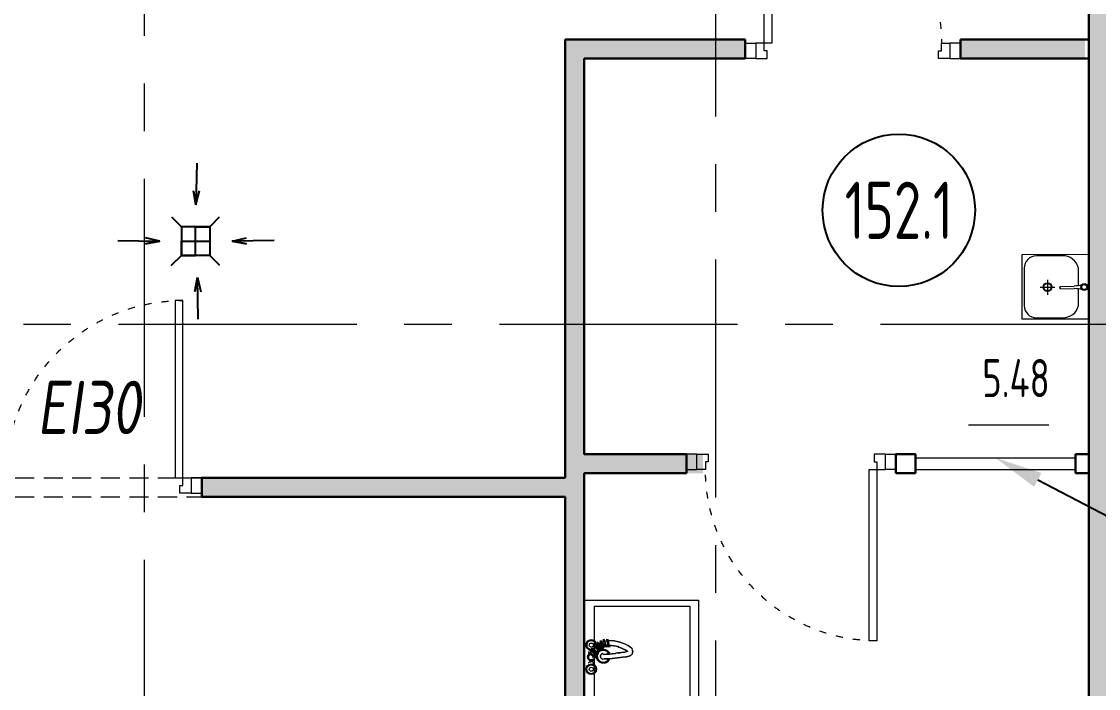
# Model space of a CAD drawing. Header units: millimetres. Extents: x -8689834 to 9419935, y 0 to 233063.
# Drawn here: x -206877 to -201223, y 113688 to 117188 of the extents above; entities that cross this region are included whole.
import ezdxf
from ezdxf import colors
from ezdxf.entities.mleader import LeaderData, LeaderLine
from ezdxf.enums import TextEntityAlignment as Align
from ezdxf.math import Vec2, Vec3

# ---------------------------------------------------------------- set-up
doc = ezdxf.new("R2010")
doc.units = ezdxf.units.MM
doc.header["$MEASUREMENT"] = 0
for name, pattern in [('ACAD_ISO03W100', [30, 12, -18]), ('ADSK_Штриховая_ш2 п1', [3, 2, -1]), ('CENTER', [2, 1.25, -0.25, 0.25, -0.25])]:
    doc.linetypes.add(name, pattern=pattern)
doc.layers.get('0').update_dxf_attribs({"color": 250, "lineweight": 9})
for name, color, linetype, lineweight in [('АР_Выноски АПР', 7, 'Continuous', 5), ('АР_Двери', 175, 'Continuous', 18), ('АР_Маркер экспликации', 239, 'Continuous', 13), ('АР_Номер помещения', 1, 'Continuous', 25), ('АР_Оси', 195, 'Continuous', 9), ('АР_Отметки', 250, 'Continuous', 15), ('АР_Перегородки газоблок', 165, 'Continuous', 30), ('АР_Перегородки газоблок_Штрих', 165, 'Continuous', 5), ('АР_Помещения_площадь', 19, 'Continuous', 9), ('АР_тонкая линия', 250, 'Continuous', 0), ('Оборудование пищеблок', 250, 'Continuous', 5), ('ТХ_пищеблок', 30, 'Continuous', 20)]:
    doc.layers.add(name, color=color, linetype=linetype, lineweight=lineweight)
doc.layers.add('АР_ПБ_Двери', color=7, linetype='Continuous', lineweight=15, true_color=0xdb0000)
doc.layers.add('ТХ_ВК_трапы', color=5, linetype='Continuous')
doc.styles.add('ISOCPEUR', font='isocpeur.ttf', dxfattribs={"width": 0.7})
doc.styles.get("Standard").update_dxf_attribs({"font": 'isocpeur.ttf', "width": 0.7})
doc.styles.add('Архитект', font='isocpeur.ttf', dxfattribs={"width": 0.8, "oblique": 8})

# ---------------------------------------------------------------- blocks, each defined once
blk = doc.blocks.new('*U12')
blk.add_lwpolyline([(100, 80), (100, 1010), (140, 1010), (140, 80)], close=True)
for points in [[(0, 0), (0, 80), (55, 80), (55, 0), (0, 0)], [(55, 80), (55, 0), (115, 0), (115, 40), (100, 40), (100, 80), (55, 80)], [(1075, 80), (1075, 0), (1015, 0), (1015, 40), (1030, 40), (1030, 80), (1075, 80)], [(1130, 0), (1130, 80), (1075, 80), (1075, 0), (1130, 0)]]:
    blk.add_lwpolyline(points)
at = {"linetype": 'ACAD_ISO03W100', "ltscale": 3}
blk.add_arc((100, 80), 930, 0, 90, dxfattribs=at)
blk = doc.blocks.new('*U279')
at = {"layer": 'АР_Номер помещения', "color": 7}
blk.add_circle((-3462.7, -1967.1), 400, dxfattribs=at)
at = {"layer": 'АР_Помещения_площадь', "color": 7}
blk.add_line((-2675.5, -3094.3), (-3097.8, -3094.3), dxfattribs=at)
at = {"color": 7, "style": 'ISOCPEUR', "width": 0.7, "flags": 1}
blk.add_attdef('КАТЕГОРИЯ', (-499.2, -2092.2), '', height=250, dxfattribs=at)
at = {"layer": 'АР_Номер помещения', "color": 7, "style": 'ISOCPEUR', "width": 0.7}
blk.add_attdef('НОМЕР_ПОМЕЩЕНИЯ', text='', height=300, dxfattribs=at).set_placement((-3462.7, -1967.1), align=Align.MIDDLE_CENTER)
at = {"layer": 'АР_Помещения_площадь', "color": 7, "lineweight": 30, "width": 0.7, "flags": 104}
blk.add_attdef('ИМЯ_ПОМЕЩЕНИЯ', text='', height=100, dxfattribs=at).set_placement((157.6, 1217.1), align=Align.MIDDLE_CENTER)
at = {"layer": 'АР_Помещения_площадь', "color": 7, "style": 'ISOCPEUR', "width": 0.7}
blk.add_attdef('ПЛОЩАДЬ_ПОМЕЩЕНИЯ', text='', height=200, dxfattribs=at).set_placement((-2670.6, -2847.8), align=Align.MIDDLE_RIGHT)
blk = doc.blocks.new('*U787')
blk.add_lwpolyline([(-100, 80), (-100, 1010), (-140, 1010), (-140, 80)], close=True)
for points in [[(-1130, 0), (-1130, 80), (-1075, 80), (-1075, 0), (-1130, 0)], [(-1075, 80), (-1075, 0), (-1015, 0), (-1015, 40), (-1030, 40), (-1030, 80), (-1075, 80)], [(-55, 80), (-55, 0), (-115, 0), (-115, 40), (-100, 40), (-100, 80), (-55, 80)], [(0, 0), (0, 80), (-55, 80), (-55, 0), (0, 0)]]:
    blk.add_lwpolyline(points)
at = {"linetype": 'ACAD_ISO03W100', "ltscale": 3}
blk.add_arc((-100, 80), 930, 90, 180, dxfattribs=at)
blk = doc.blocks.new('*U777')
for points in [[(0, 0), (0, -80), (55, -80), (55, 0), (0, 0)], [(55, -80), (55, 0), (115, 0), (115, -40), (100, -40), (100, -80), (55, -80)], [(1045, -80), (1045, 0), (985, 0), (985, -40), (1000, -40), (1000, -80), (1045, -80)], [(1100, 0), (1100, -80), (1045, -80), (1045, 0), (1100, 0)]]:
    blk.add_lwpolyline(points)
blk.add_lwpolyline([(100, -80), (100, -980), (140, -980), (140, -80)], close=True)
at = {"linetype": 'ACAD_ISO03W100', "ltscale": 3}
blk.add_arc((100, -80), 900, 270, 0, dxfattribs=at)
blk = doc.blocks.new('Трапы с разуклонкой')
at = {"layer": 'ТХ_ВК_трапы'}
blk.add_lwpolyline([(364930.9, 183328), (364980.7, 183277.7), (364980.7, 183127.7), (364930.9, 183078), (364980.7, 183127.7), (365129.9, 183127.7), (365180.9, 183076.7), (365129.9, 183127.7), (365055.3, 183127.7), (365055.3, 183277.7), (364980.7, 183277.7), (365129.9, 183277.7), (365178.9, 183326.7), (365129.9, 183277.7), (365129.9, 183127.7), (365129.9, 183202.7), (364980.7, 183202.7)], dxfattribs=at)
blk.add_lwpolyline([(364930.9, 183328), (364980.7, 183277.7), (364980.7, 183127.7), (364930.9, 183078), (364980.7, 183127.7), (365129.9, 183127.7), (365180.9, 183076.7), (365129.9, 183127.7), (365055.3, 183127.7), (365055.3, 183277.7), (364980.7, 183277.7), (365129.9, 183277.7), (365178.9, 183326.7), (365129.9, 183277.7), (365129.9, 183127.7), (365129.9, 183202.7), (364980.7, 183202.7)], dxfattribs=at)
blk = doc.blocks.new('A$C8adc73d5')
at = {"layer": 'Оборудование пищеблок', "color": 217, "true_color": 0x93278f}
for points in [[(1750, 0), (0, 0), (0, 600), (1750, 600)], [(570.1, 51.5), (40.1, 51.5), (40.1, 551.5), (570.1, 551.5)], [(1148.2, 46.9), (618.2, 46.9), (618.2, 546.9), (1148.2, 546.9)], [(1719.4, 46.3), (1189.4, 46.3), (1189.4, 546.3), (1719.4, 546.3)]]:
    blk.add_lwpolyline(points, close=True, dxfattribs=at)
blk = doc.blocks.new('A$C985b353d')
at = {"layer": 'ТХ_ВК_трапы', "ltscale": 100}
for p, q in [((6.4, 408.7), (2.2, 189.2)), ((2.2, 189.2), (-11.2, 263.5)), ((-11.2, 263.5), (2.2, 189.2)), ((2.2, 189.2), (19.8, 264.3)), ((-407.4, 3.3), (-187.9, -0.9)), ((-187.9, -0.9), (-263, 16.7)), ((192.3, -0.9), (267.4, 16.7)), ((411.8, 3.3), (192.3, -0.9)), ((-187.9, -0.9), (-262.2, -14.3)), ((-262.2, -14.3), (-187.9, -0.9)), ((192.3, -0.9), (266.6, -14.3)), ((266.6, -14.3), (192.3, -0.9)), ((9.7, -190.8), (-3.8, -265.2)), ((-3.8, -265.2), (9.7, -190.8)), ((13.8, -410.3), (9.7, -190.8)), ((9.7, -190.8), (27.3, -265.9))]:
    blk.add_line(p, q, dxfattribs=at)
blk = doc.blocks.new('_DotSmall')
at = {"color": 0, "linetype": 'ByBlock', "const_width": 0.5}
blk.add_lwpolyline([(-0.0625, 0, 1), (0.0625, 0, 1)], format="xyb", close=True, dxfattribs=at)

msp = doc.modelspace()

# ---------------------------------------------------------------- hatches: boundary and pattern name
at = {"layer": 'АР_Перегородки газоблок_Штрих', "ltscale": 100}
h = msp.add_hatch(dxfattribs=at)
h.set_pattern_fill('AR-CONC', color=256, scale=30)
h.set_pattern_definition([(50, (0, 0), (215.17805, -18.82564), [22.5, -247.5]), (355, (0, 0), (-41.6254, 225.65764), [18, -198]), (100.45144, (17.93, -1.57), (173.55265, 206.832), [19.12206, -210.34263]), (46.1842, (0, 60), (320.1724, -49.65578), [33.75, -371.25]), (96.63564, (26.68, 55.86), (280.3986, 292.2356), [28.6831, -315.51413]), (351.18416, (0, 60), (280.3986, 292.2356), [27, -297]), (21, (30, 45), (179.07212, -120.78567), [22.5, -247.5]), (326, (30, 45), (72.9946, 217.54501), [18, -198]), (71.45144, (44.92, 34.93), (252.06671, 96.75935), [19.12206, -210.34263]), (37.5, (0, 0), (3.647957, 99.868156), [0, -195.6, 0, -201, 0, -198.75]), (7.5, (0, 0), (78.92086, 118.323514), [0, -114.6, 0, -191.1, 0, -75.75]), (327.5, (-66.9, 0), (160.14673, -6.766462), [0, -75, 0, -234, 0, -310.5]), (317.5, (-96.9, 0), (174.95585, 30.031495), [0, -97.5, 0, -155.4, 0, -220.5])])
h.paths.add_polyline_path([(-201173.791, 118370.892), (-201173.6, 118400.654), (-200433.915, 118400.682), (-200433.915, 118520.682), (-201273.392, 118520.65), (-201273.39, 115964.62), (-201273.322, 115964.62), (-201273.39, 115627.62), (-201273.39, 115600.682), (-201173.788, 115600.682)])
h.paths.add_polyline_path([(-201173.788, 115600.682), (-201273.39, 115600.106), (-201273.39, 115007.167), (-201273.388, 112600.682), (-201173.388, 112600.682), (-201173.388, 112680.682), (-200433.915, 112680.682), (-200433.915, 112800.682), (-200573.786, 112800.682), (-200573.786, 112800.677), (-201173.786, 112800.677)])
h.paths.add_polyline_path([(-200433.915, 112520.652), (-201173.388, 112520.651), (-201173.388, 112600.682), (-201273.388, 112600.682), (-201273.387, 110702.537), (-201173.387, 110702.536), (-201173.388, 112400.651), (-200433.917, 112400.652), (-200433.915, 112400.652)])
h = msp.add_hatch(dxfattribs=at)
h.set_pattern_fill('AR-CONC', color=256, scale=30)
h.set_pattern_definition([(50, (0.09, 1576.72), (215.17805, -18.82564), [22.5, -247.5]), (355, (0.09, 1576.72), (-41.6254, 225.65764), [18, -198]), (100.45144, (18.02, 1575.15), (173.55265, 206.832), [19.12206, -210.34263]), (46.1842, (0.09, 1636.72), (320.1724, -49.65578), [33.75, -371.25]), (96.63564, (26.77, 1632.6), (280.3986, 292.2356), [28.6831, -315.51413]), (351.18416, (0.09, 1636.72), (280.3986, 292.2356), [27, -297]), (21, (30.1, 1621.72), (179.07212, -120.78567), [22.5, -247.5]), (326, (30.1, 1621.72), (72.9946, 217.54501), [18, -198]), (71.45144, (45.02, 1611.66), (252.06671, 96.75935), [19.12206, -210.34263]), (37.5, (0.09, 1576.72), (3.647957, 99.868156), [0, -195.6, 0, -201, 0, -198.75]), (7.5, (0.09, 1576.72), (78.92086, 118.323514), [0, -114.6, 0, -191.1, 0, -75.75]), (327.5, (-66.81, 1576.72), (160.14673, -6.766462), [0, -75, 0, -234, 0, -310.5]), (317.5, (-96.8, 1576.72), (174.95585, 30.031495), [0, -97.5, 0, -155.4, 0, -220.5])])
h.paths.add_polyline_path([(-201293.298, 117094.413), (-201947.836, 117094.334), (-201947.835, 116994.26), (-201293.297, 116994.373)])
h.paths.add_polyline_path([(-203077.839, 117094.297), (-204022.734, 117094.261), (-204022.734, 114793.779), (-205930.847, 114793.779), (-205930.847, 114693.779), (-204022.734, 114693.779), (-204022.734, 112500.393), (-206033.901, 112500.682), (-206033.915, 112400.682), (-203922.641, 112400.379), (-203922.734, 114817.845), (-203300.275, 114817.845), (-203300.275, 114917.845), (-203922.641, 114917.845), (-203922.641, 116994.265), (-203077.835, 116994.297)])

# ---------------------------------------------------------------- linework, layer by layer
at = {"layer": 'АР_Оси', "linetype": 'CENTER', "ltscale": 1000}
for p, q in [((-203233.822, 135939.875), (-203233.822, 80207.526)), ((-206233.915, 134363.151), (-206233.915, 78630.803)), ((-224367.609, 115600.682), (-141189.207, 115600.682))]:
    msp.add_line(p, q, dxfattribs=at)
at = {"layer": 'АР_Перегородки газоблок', "ltscale": 100}
for p, q in [((-203077.839, 117094.297), (-204022.734, 117094.261)), ((-204022.734, 117094.261), (-204022.734, 114793.779)), ((-203077.834, 117094.297), (-203077.835, 116994.239)), ((-201947.835, 116994.229), (-201947.835, 117094.373)), ((-201273.299, 117094.373), (-201947.835, 117094.373)), ((-203077.835, 116994.297), (-203922.734, 116994.265)), ((-201273.299, 116994.373), (-201947.835, 116994.373)), ((-204022.734, 114693.779), (-204022.734, 112500.393))]:
    msp.add_line(p, q, dxfattribs=at)
at = {"layer": 'АР_Перегородки газоблок', "color": 253, "lineweight": 13, "ltscale": 100}
for p, q in [((-202185.326, 114897.829, 0), (-201341.903, 114897.829, 0)), ((-201344.194, 114835.31, 0), (-202185.326, 114835.31, 0))]:
    msp.add_line(p, q, dxfattribs=at)
at = {"layer": 'АР_Перегородки газоблок', "ltscale": 100}
for points in [[(-201273.39, 115007.167), (-201273.392, 118520.65), (-200433.92, 118520.682)], [(-201273.386, 109734.706), (-201273.39, 115007.167)], [(-204022.734, 114793.779), (-205930.847, 114793.779), (-205930.847, 114693.779), (-204022.734, 114693.779)]]:
    msp.add_lwpolyline(points, dxfattribs=at)
at = {"layer": 'АР_Перегородки газоблок', "ltscale": 100, "elevation": 0}
for points in [[(-203922.734, 116994.265), (-203922.734, 114917.845), (-203386.587, 114917.845), (-203386.587, 114817.845)], [(-202184.223, 114917.845), (-202286.587, 114917.845), (-202286.587, 114817.845)], [(-202184.223, 114917.845), (-202184.223, 114817.845)], [(-201344.194, 114917.845), (-201344.194, 114817.845)], [(-201344.194, 114917.845), (-201273.39, 114917.845)], [(-203922.734, 112400.379), (-203922.734, 114817.845), (-203386.587, 114817.845)], [(-202286.587, 114817.845), (-202184.223, 114817.845)], [(-201344.194, 114817.845), (-201273.39, 114817.845)]]:
    msp.add_lwpolyline(points, dxfattribs=at)
at = {"layer": 'АР_тонкая линия', "linetype": 'ADSK_Штриховая_ш2 п1', "ltscale": 50}
for p, q in [((-207060.932, 114793.779), (-205930.9, 114793.535)), ((-207060.847, 114693.779), (-205930.847, 114693.299))]:
    msp.add_line(p, q, dxfattribs=at)
at = {"layer": 'ТХ_пищеблок'}
for p, q in [((-201273.322, 115964.62), (-201625.322, 115964.036)), ((-201625.322, 115964.036), (-201624.729, 115627.036)), ((-201272.729, 115627.621), (-201273.322, 115964.62)), ((-201412.312, 115958.411), (-201549.311, 115958.17)), ((-201613.199, 115894.057), (-201612.852, 115697.057)), ((-201328.036, 115801.929), (-201328.199, 115894.524)), ((-201529.886, 115794.144), (-201451.575, 115794.363)), ((-201491.175, 115832.94), (-201490.956, 115754.627)), ((-201425.797, 115791.556), (-201425.626, 115792.386)), ((-201425.626, 115792.386), (-201425.33, 115793.17)), ((-201425.545, 115791.817), (-201425.323, 115792.895)), ((-201425.545, 115791.817), (-201425.323, 115792.895)), ((-201425.33, 115793.17), (-201425.01, 115793.721)), ((-201425.288, 115793.279), (-201424.892, 115794.325)), ((-201425.288, 115793.279), (-201424.892, 115794.325)), ((-201424.892, 115794.325), (-201424.35, 115795.258)), ((-201424.892, 115794.325), (-201424.35, 115795.258)), ((-201424.35, 115795.258), (-201423.673, 115796.07)), ((-201424.35, 115795.258), (-201423.673, 115796.07)), ((-201423.673, 115796.07), (-201422.836, 115796.773)), ((-201422.836, 115796.768), (-201421.947, 115797.27)), ((-201422.836, 115796.768), (-201421.947, 115797.27)), ((-201421.947, 115797.27), (-201420.992, 115797.59)), ((-201421.947, 115797.27), (-201420.992, 115797.59)), ((-201420.992, 115797.59), (-201351.608, 115799.1)), ((-201351.668, 115799.087), (-201351.608, 115799.1)), ((-201351.608, 115799.1), (-201350.616, 115799.228)), ((-201351.608, 115799.1), (-201350.616, 115799.228)), ((-201339.255, 115800.455), (-201350.613, 115799.228)), ((-201328.939, 115801.77), (-201339.255, 115800.455)), ((-201321.072, 115803.13), (-201329.015, 115801.76)), ((-201315.205, 115804.6), (-201321.072, 115803.13)), ((-201312.039, 115806.098), (-201315.346, 115804.565)), ((-201312.039, 115806.098), (-201315.346, 115804.565)), ((-201425.837, 115790.703), (-201425.797, 115791.556)), ((-201425.746, 115789.855), (-201425.837, 115790.703)), ((-201425.525, 115789.036), (-201425.746, 115789.855)), ((-201425.597, 115790.71), (-201425.545, 115791.817)), ((-201425.597, 115790.71), (-201425.545, 115791.817)), ((-201425.478, 115789.609), (-201425.597, 115790.71)), ((-201425.478, 115789.609), (-201425.597, 115790.71)), ((-201425.181, 115788.272), (-201425.525, 115789.036)), ((-201425.191, 115788.546), (-201425.478, 115789.609)), ((-201425.191, 115788.546), (-201425.478, 115789.609)), ((-201424.829, 115787.741), (-201425.181, 115788.272)), ((-201424.698, 115787.91), (-201425.156, 115788.93)), ((-201424.698, 115787.91), (-201425.156, 115788.93)), ((-201424.1, 115787.011), (-201424.697, 115787.91)), ((-201424.1, 115787.011), (-201424.697, 115787.91)), ((-201423.375, 115786.241), (-201424.1, 115787.011)), ((-201423.375, 115786.241), (-201424.1, 115787.011)), ((-201422.497, 115785.591), (-201423.375, 115786.241)), ((-201421.579, 115785.148), (-201422.497, 115785.596)), ((-201420.607, 115784.886), (-201421.579, 115785.148)), ((-201420.607, 115784.886), (-201421.579, 115785.148)), ((-201420.607, 115784.886), (-201350.221, 115786.305)), ((-201420.607, 115784.886), (-201350.221, 115786.305)), ((-201338.81, 115785.769), (-201350.221, 115786.305)), ((-201327.82, 115784.798), (-201338.81, 115785.769)), ((-201327.852, 115697.524), (-201328.006, 115784.81)), ((-201319.885, 115783.917), (-201327.896, 115784.803)), ((-201313.94, 115782.806), (-201319.885, 115783.917)), ((-201310.689, 115781.503), (-201314.082, 115782.832)), ((-201624.729, 115627.036), (-201272.729, 115627.621)), ((-201548.739, 115633.17), (-201411.739, 115633.411))]:
    msp.add_line(p, q, dxfattribs=at)
at = {"layer": 'ТХ_пищеблок', "color": 132, "lineweight": 0}
for points in [[(-203858.718, 113914.682, 3.34951428), (-203876.287, 113890.172, -3.34951428)], [(-203863.066, 113918.386, 2.57340025), (-203881.606, 113893.012, -2.57340025)], [(-203834.657, 113929.058, 0.03044554), (-203844.101, 113923.464, -0.03044554)], [(-203817.995, 113935.63, 0.0388219), (-203831.167, 113930.756, -0.0388219)], [(-203798.61, 113938.933, 0.04370781), (-203814.291, 113936.598, -0.04370781)], [(-203892.964, 113870.158, 1.87914847), (-203867.168, 113851.942, -1.87914847)], [(-203878.035, 113892.123, 0.00687827), (-203883.769, 113884.426, -0.00687827)], [(-203876.983, 113894.458, 0.11157132), (-203868.695, 113900.49, -0.11157132)], [(-203869.73, 113902.553, 0.00686651), (-203875.704, 113895.132, -0.00686651)], [(-203866.407, 113903.582, 0.12112211), (-203862.985, 113914.15, -0.12112211)], [(-203857.126, 113909.757, 0.02007072), (-203864.201, 113902.602, -0.02007072)], [(-203853.133, 113875.804, 0.07149662), (-203857.318, 113866.442, -0.07149662)], [(-203849.607, 113873.461, 1.10870739), (-203792.951, 113845.579, -1.10870739)], [(-203846.156, 113918.881, 0.02104874), (-203854.331, 113912.289, -0.02104874)], [(-203843.401, 113886.022, 0.07123573), (-203850.836, 113879.03, -0.07123573)], [(-203840.423, 113882.935, 0.07580068), (-203847.463, 113876.475, -0.07580068)], [(-203790.539, 113872.632, 0.42310274), (-203839.709, 113888.28, -0.42310274)], [(-203822.729, 113871.401, 1.00004927), (-203822.729, 113841.782, -1.00004927)], [(-203794.674, 113871.424, 0.41377937), (-203837.516, 113884.67, -0.41377937)], [(-203822.729, 113866.188, 0.00853105), (-203759.121, 113871.041, -0.00853105)], [(-203742.154, 113906.156, 0.07349664), (-203792.924, 113913.713, -0.07349664)], [(-203757.462, 113873.413, 0.02168797), (-203715.772, 113879.057, -0.02168797)], [(-203697.591, 113883.709, 0.08656164), (-203743.174, 113904.649, -0.08656164)], [(-203714.885, 113877.251, 0.04864184), (-203693.881, 113883.006, -0.04864184)], [(-203678.056, 113862.251, 0.12844582), (-203668.071, 113871.907, -0.12844582)], [(-203670.776, 113872.573, 0.2632025), (-203670.742, 113891.321, -0.2632025)], [(-203894.996, 113869.245, 1.63957321), (-203867.33, 113849.713, -1.63957321)], [(-203870.911, 113821.401, 0.50296208), (-203901.475, 113821.401, -0.50296208)], [(-203858.195, 113862.564, 0.92184374), (-203788.709, 113844.955, -0.92184374)], [(-203820.206, 113842.647, 0.03015253), (-203705.807, 113854.456, -0.03015253)], [(-203708.102, 113851.763, 0.07679291), (-203679.39, 113861.537, -0.07679291)]]:
    msp.add_lwpolyline(points, format="xyb", close=True, dxfattribs=at)
for points in [[(-203820.613, 113901.019), (-203854.463, 113930.637)], [(-203854.463, 113926.406), (-203824.844, 113896.788)], [(-203841.769, 113934.868), (-203816.382, 113905.25)], [(-203812.151, 113905.25), (-203837.538, 113939.1)], [(-203803.688, 113905.25), (-203820.613, 113947.562), (-203803.688, 113905.25), (-203824.844, 113943.331)], [(-203803.688, 113947.562), (-203795.226, 113905.25)], [(-203790.995, 113905.25), (-203799.457, 113947.562)], [(-203862.925, 113854.476), (-203901.006, 113879.863)], [(-203901.006, 113875.632), (-203867.156, 113850.245)], [(-203854.463, 113867.169), (-203892.543, 113892.556)], [(-203892.543, 113888.325), (-203858.694, 113862.938)], [(-203850.231, 113875.632), (-203884.081, 113901.019)], [(-203884.081, 113896.788), (-203850.231, 113871.401)], [(-203841.769, 113888.325), (-203875.619, 113913.712)], [(-203875.619, 113909.481), (-203841.769, 113884.094)], [(-203867.156, 113917.944), (-203833.307, 113892.556)], [(-203829.075, 113896.788), (-203862.925, 113922.175)], [(-203858.694, 113879.863), (-203862.925, 113871.401)], [(-203850.231, 113888.325), (-203854.463, 113884.094), (-203854.463, 113879.863), (-203854.463, 113884.094)], [(-203841.769, 113896.788), (-203841.769, 113892.556), (-203846, 113892.556), (-203841.769, 113892.556)], [(-203820.613, 113909.481), (-203824.844, 113909.481), (-203829.075, 113905.25), (-203833.307, 113901.019), (-203837.538, 113901.019), (-203833.307, 113901.019), (-203829.075, 113905.25), (-203824.844, 113909.481)], [(-203807.92, 113913.712), (-203812.151, 113913.712), (-203816.382, 113909.481), (-203812.151, 113913.712)], [(-203799.457, 113913.712), (-203803.688, 113913.712)], [(-203871.387, 113858.707), (-203879.85, 113850.245), (-203871.387, 113858.707), (-203867.156, 113867.169)], [(-203875.619, 113820.626), (-203867.156, 113807.933)]]:
    msp.add_lwpolyline(points, close=True, dxfattribs=at)
for points in [[(-203854.463, 113930.637), (-203854.463, 113930.637)], [(-203854.463, 113930.637), (-203854.463, 113930.637)], [(-203841.769, 113939.1), (-203841.769, 113939.1)], [(-203841.769, 113939.1), (-203841.769, 113939.1)], [(-203820.613, 113943.331), (-203820.613, 113943.331)], [(-203820.613, 113943.331), (-203820.613, 113943.331)], [(-203799.457, 113947.562), (-203799.457, 113947.562)], [(-203799.457, 113947.562), (-203799.457, 113947.562)], [(-203884.081, 113901.019), (-203884.081, 113901.019)], [(-203884.081, 113901.019), (-203884.081, 113901.019)], [(-203875.619, 113909.481), (-203875.619, 113909.481)], [(-203875.619, 113909.481), (-203875.619, 113909.481)], [(-203867.156, 113922.175), (-203867.156, 113922.175)], [(-203867.156, 113922.175), (-203867.156, 113922.175)], [(-203850.231, 113875.632), (-203850.231, 113875.632)], [(-203850.231, 113875.632), (-203850.231, 113875.632)], [(-203841.769, 113884.094), (-203841.769, 113884.094)], [(-203841.769, 113884.094), (-203841.769, 113884.094)], [(-203833.307, 113892.556), (-203833.307, 113892.556)], [(-203833.307, 113892.556), (-203833.307, 113892.556)], [(-203824.844, 113901.019), (-203824.844, 113901.019)], [(-203824.844, 113901.019), (-203824.844, 113901.019)], [(-203812.151, 113905.25), (-203812.151, 113905.25)], [(-203812.151, 113905.25), (-203812.151, 113905.25)], [(-203803.688, 113905.25), (-203803.688, 113905.25)], [(-203803.688, 113905.25), (-203803.688, 113905.25)], [(-203795.226, 113905.25), (-203795.226, 113905.25)], [(-203795.226, 113905.25), (-203795.226, 113905.25)], [(-203867.156, 113854.476), (-203867.156, 113854.476)], [(-203867.156, 113854.476), (-203867.156, 113854.476)], [(-203858.694, 113862.938), (-203858.694, 113862.938)], [(-203858.694, 113862.938), (-203858.694, 113862.938)]]:
    msp.add_lwpolyline(points, dxfattribs=at)
for points in [[(-203679.685, 113905.328, -0.09840242), (-203669.382, 113893.506, 0.09840242), (-203680.779, 113904.777, 0.15388515), (-203796.654, 113939.067, -0.15388515), (-203679.685, 113905.328)], [(-203898.923, 113861.742, -0.01635872), (-203885.967, 113881.362, 0.01635872), (-203898.638, 113860.392, 1.00010927), (-203873.763, 113844.331, -1.00010927), (-203898.923, 113861.742)]]:
    msp.add_lwpolyline(points, format="xyb", dxfattribs=at)
at = {"layer": 'ТХ_пищеблок'}
for radius in [18.254, 13]:
    msp.add_circle((-201298.023, 115794.577), radius, dxfattribs=at)
at = {"layer": 'ТХ_пищеблок', "color": 132, "lineweight": 0}
for centre, radius in [((-203886.192, 113915.831), 10.583), ((-203886.192, 113915.831), 10.583), ((-203886.195, 113788.895), 27.504), ((-203886.195, 113788.895), 27.504), ((-203886.198, 113788.891), 23.27), ((-203886.198, 113788.891), 23.27), ((-203886.192, 113788.896), 10.583), ((-203886.192, 113788.896), 10.583)]:
    msp.add_circle(centre, radius, dxfattribs=at)
at = {"layer": 'ТХ_пищеблок'}
for centre, radius, start, end in [((-201549.199, 115894.17), 64, 90.100866, 180.100866), ((-201409.585, 115874.687), 83.768, 13.698071, 91.865359), ((-201548.852, 115697.17), 64, 180.100866, 270.100866), ((-201409.244, 115717.083), 83.708, 268.291382, 346.48787)]:
    msp.add_arc(centre, radius, start, end, dxfattribs=at)
for major_axis in [(16.423, 16.481), (13.442, 13.49)]:
    msp.add_ellipse((-201491.067, 115794.252), major_axis=major_axis, ratio=1, start_param=4.71238898, end_param=10.99557429, dxfattribs=at)

# ---------------------------------------------------------------- block references
at = {"layer": 'АР_Двери', "xscale": -1}
for name, p in [('*U787', (-203077.835, 116994.239)), ('*U12', (-205930.847, 114713.779))]:
    msp.add_blockref(name, p, dxfattribs=at)
at = {"layer": 'АР_Двери', "color": 253, "xscale": -1}
msp.add_blockref('*U777', (-202286.587, 114917.845, 0), dxfattribs=at)
msp.add_blockref('*U777', (-202286.587, 114917.845, 0), dxfattribs=at)
at = {"layer": 'АР_Маркер экспликации'}
ref = msp.add_blockref('*U279', (-198808.535, 118164.549), dxfattribs=at)
ref.add_attrib('НОМЕР_ПОМЕЩЕНИЯ', '152.1', dxfattribs={"layer": 'АР_Номер помещения', "color": 7, "height": 300, "style": 'ISOCPEUR', "width": 0.7}).set_placement((-202271.282, 116197.459), align=Align.MIDDLE_CENTER)
ref.add_attrib('ПЛОЩАДЬ_ПОМЕЩЕНИЯ', '5.48', dxfattribs={"layer": 'АР_Помещения_площадь', "color": 7, "height": 200, "style": 'ISOCPEUR', "width": 0.7}).set_placement((-201479.107, 115316.75), align=Align.MIDDLE_RIGHT)
at = {"layer": 'АР_тонкая линия', "ltscale": 500}
msp.add_blockref('A$C985b353d', (-205963.523, 116036.057, -78.225), dxfattribs=at)
at = {"layer": 'Оборудование пищеблок', "color": 217, "true_color": 0x93278f, "rotation": 90}
msp.add_blockref('A$C8adc73d5', (-203322.734, 112400.682), dxfattribs=at)
at = {"layer": 'ТХ_ВК_трапы', "lineweight": 9, "xscale": -1}
msp.add_blockref('Трапы с разуклонкой', (159091.767, -67166.683, -78.225), dxfattribs=at)

# ---------------------------------------------------------------- texts
at = {"layer": 'АР_ПБ_Двери', "lineweight": 35, "style": 'Архитект', "oblique": 8, "width": 0.8}
msp.add_text('EI30', height=280, dxfattribs=at).set_placement((-206795.934, 115022.787))

# ---------------------------------------------------------------- leaders
at = {"layer": 'АР_Выноски АПР'}
ml = msp.add_multileader_mtext('Standard', dxfattribs=at)
ml.set_content('проем (840х1140h) \\P низ на h=400мм от у.ч.п. ', color=256, style='ISOCPEUR')
ml.set_leader_properties()
ml.build(insert=Vec2(0, 0))
ml.multileader.update_dxf_attribs({"text_left_attachment_type": 6, "text_right_attachment_type": 6, "dogleg_length": 100, "arrow_head_size": 250})
ctx = ml.context
ctx.base_point, ctx.char_height, ctx.arrow_head_size, ctx.landing_gap_size, ctx.plane_origin = Vec3(-200134.325, 114166.577), 250, 250, 25, Vec3(-194697.39, 123261.655)
ctx.left_attachment, ctx.right_attachment = 6, 6
notes = []
notes.append((ctx, [(0, (1, 1, 0), (-200357.787, 114166.577), (1, 0), 223.462, [(2, [(-201763.614, 114897.829)], 0, [])])]))
ctx.mtext.insert, ctx.mtext.width, ctx.mtext.defined_height, ctx.mtext.flow_direction = Vec3(-200109.325, 114491.577), 3209.76957, 12.17, 5
at = {"layer": 'АР_Отметки'}
ml = msp.add_multileader_mtext('Standard', dxfattribs=at)
ml.set_content('0,000', color=256, style='ISOCPEUR')
ml.set_leader_properties(color=256, linetype='Continuous', lineweight=-1)
ml.set_arrow_properties(name='DOTSMALL')
ml.build(insert=Vec2(0, 0))
ml.multileader.update_dxf_attribs({"has_text_frame": 1, "text_left_attachment_type": 4, "text_right_attachment_type": 4, "dogleg_length": 100, "arrow_head_size": 180})
ctx = ml.context
ctx.base_point, ctx.char_height, ctx.arrow_head_size, ctx.landing_gap_size, ctx.plane_origin = Vec3(-204826.269, 122318.214), 250, 180, 50, Vec3(-207886.636, 120174.822)
ctx.left_attachment, ctx.right_attachment = 4, 4
notes.append((ctx, [(0, (0, 0, 0), (0, 0), (1, 0), 1, [])]))
ctx.mtext.insert, ctx.mtext.width, ctx.mtext.line_spacing_style, ctx.mtext.flow_direction = Vec3(-204776.269, 122651.548), 852.69703, 2, 5
ml = msp.add_multileader_mtext('Standard', dxfattribs=at)
ml.set_content('{\\W0.8;-2,730}', color=256, style='ISOCPEUR')
ml.set_leader_properties(color=256, linetype='Continuous', lineweight=-1)
ml.set_arrow_properties(name='DOTSMALL')
ml.build(insert=Vec2(0, 0))
ml.multileader.update_dxf_attribs({"has_text_frame": 1, "text_left_attachment_type": 4, "text_right_attachment_type": 4, "dogleg_length": 100, "arrow_head_size": 180})
ctx = ml.context
ctx.base_point, ctx.char_height, ctx.arrow_head_size, ctx.landing_gap_size, ctx.plane_origin = Vec3(-314791.321, 121809.018, 0), 250, 180, 50, Vec3(-319449.83, 117956.711, 0)
ctx.left_attachment, ctx.right_attachment = 4, 4
notes.append((ctx, [(0, (0, 0, 0), (0, 0), (1, 0), 1, [])]))
ctx.mtext.insert, ctx.mtext.width, ctx.mtext.defined_height, ctx.mtext.line_spacing_style, ctx.mtext.flow_direction = Vec3(-314741.321, 122142.352, 0), 769.98896, 343.888, 2, 5
ml = msp.add_multileader_mtext('Standard', dxfattribs=at)
ml.set_content('{\\W0.8;-2,430}', color=256, style='ISOCPEUR')
ml.set_leader_properties(color=256, linetype='Continuous', lineweight=-1)
ml.set_arrow_properties(name='DOTSMALL')
ml.build(insert=Vec2(0, 0))
ml.multileader.update_dxf_attribs({"has_text_frame": 1, "text_left_attachment_type": 4, "text_right_attachment_type": 4, "dogleg_length": 100, "arrow_head_size": 180})
ctx = ml.context
ctx.base_point, ctx.char_height, ctx.arrow_head_size, ctx.landing_gap_size, ctx.plane_origin = Vec3(-301002.247, 120038.585), 250, 180, 50, Vec3(-299949.553, 118383.411)
ctx.left_attachment, ctx.right_attachment = 4, 4
notes.append((ctx, [(0, (0, 0, 0), (0, 0), (1, 0), 1, [])]))
ctx.mtext.insert, ctx.mtext.width, ctx.mtext.line_spacing_style, ctx.mtext.flow_direction = Vec3(-300952.247, 120371.918), 852.69703, 2, 5
ml = msp.add_multileader_mtext('Standard', dxfattribs=at)
ml.set_content('{\\W0.8;-2,430}', color=256, style='ISOCPEUR')
ml.set_leader_properties(color=256, linetype='Continuous', lineweight=-1)
ml.set_arrow_properties(name='DOTSMALL')
ml.build(insert=Vec2(0, 0))
ml.multileader.update_dxf_attribs({"has_text_frame": 1, "text_left_attachment_type": 4, "text_right_attachment_type": 4, "dogleg_length": 100, "arrow_head_size": 180})
ctx = ml.context
ctx.base_point, ctx.char_height, ctx.arrow_head_size, ctx.landing_gap_size, ctx.plane_origin = Vec3(-336711.886, 117132.656), 250, 180, 50, Vec3(-335659.193, 115477.482)
ctx.left_attachment, ctx.right_attachment = 4, 4
notes.append((ctx, [(0, (0, 0, 0), (0, 0), (1, 0), 1, [])]))
ctx.mtext.insert, ctx.mtext.width, ctx.mtext.line_spacing_style, ctx.mtext.flow_direction = Vec3(-336661.886, 117465.989), 852.69703, 2, 5
ml = msp.add_multileader_mtext('Standard', dxfattribs=at)
ml.set_content('{\\W0.8;-2,480}', color=256, style='ISOCPEUR')
ml.set_leader_properties(color=256, linetype='Continuous', lineweight=-1)
ml.set_arrow_properties(name='DOTSMALL')
ml.build(insert=Vec2(0, 0))
ml.multileader.update_dxf_attribs({"has_text_frame": 1, "text_left_attachment_type": 4, "text_right_attachment_type": 4, "dogleg_length": 100, "arrow_head_size": 180})
ctx = ml.context
ctx.base_point, ctx.char_height, ctx.arrow_head_size, ctx.landing_gap_size, ctx.plane_origin = Vec3(-302468.058, 114434.575), 250, 180, 50, Vec3(-301415.365, 112779.402)
ctx.left_attachment, ctx.right_attachment = 4, 4
notes.append((ctx, [(0, (0, 0, 0), (0, 0), (1, 0), 1, [])]))
ctx.mtext.insert, ctx.mtext.width, ctx.mtext.line_spacing_style, ctx.mtext.flow_direction = Vec3(-302418.058, 114767.909), 852.69703, 2, 5
for ctx, leaders in notes:
    for number, flags, end, landing, length, lines in leaders:
        leader = LeaderData()
        leader.index, (leader.has_last_leader_line, leader.has_dogleg_vector, leader.attachment_direction) = number, flags
        leader.last_leader_point, leader.dogleg_vector, leader.dogleg_length = Vec3(end), Vec3(landing), length
        for number, points, colour, breaks in lines:
            line = LeaderLine()
            line.index, line.vertices, line.color, line.breaks = number, Vec3.list(points), colors.encode_raw_color(colour), breaks
            leader.lines.append(line)
        ctx.leaders.append(leader)

doc.saveas('drawing.dxf')
